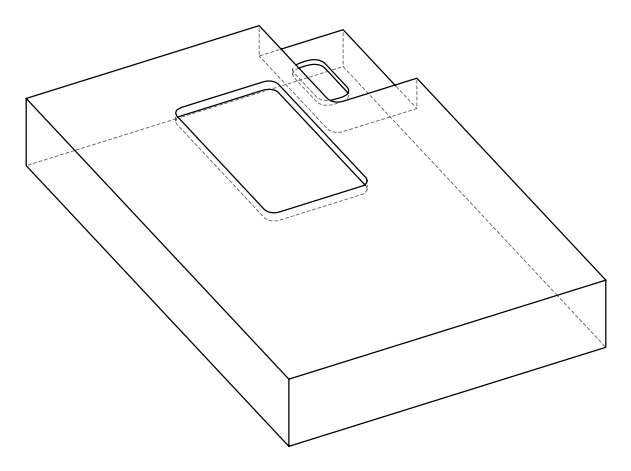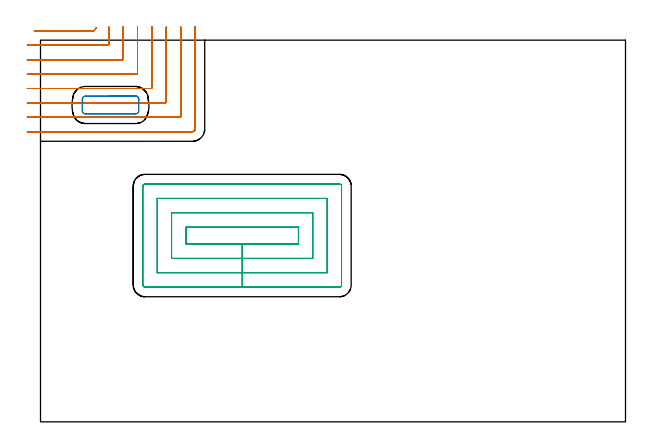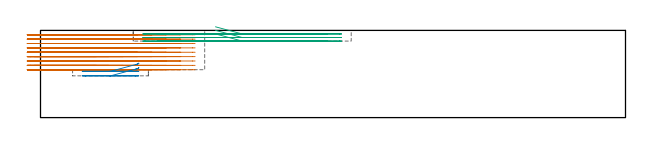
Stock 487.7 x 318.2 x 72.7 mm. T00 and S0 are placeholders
(PLAN: 3 operations, 0 tool changes, 32.3 min)
(1 MILL_CORNER_NOTCH_RECTANGULAR | CORNER_NOTCH_RECTANGULAR | NXT0201_012 | Follow Part, ap 4, ae 75% | 22.5 min | 377848 mm3)
(2 MILL_RECTANGULAR_POCKET | POCKET_RECTANGULAR_STRAIGHT | NXT0201_012 | Follow Part, ap 4, ae 75% | 0.7 min | 9420 mm3)
(3 MILL_RECTANGULAR_POCKET_1 | POCKET_RECTANGULAR_STRAIGHT_1 | NXT0201_012 | Follow Part, ap 4, ae 75% | 9.12 min | 164255 mm3)
(TOOL NXT0201_012 | ENDMILL 16mm [2P460-1600-NA 1630] | D16 FL38 Z6)
(OP 1 MILL_CORNER_NOTCH_RECTANGULAR)
G17 G21 G94 G90
T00 M6
G54
G17 G0 G90 X-5.17 Y325.9 S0 M3
G43 Z82.7 H1
Z69.055
G94 G1 X-2.17 F250.
X44.108 F500.
G3 X44.726 Y326.2 R0.8
G1 X46.601 Y328.542 F250.
G0 Z82.7
X-11. Y313.9
Z69.055
G1 X-8.
X56.106 F500.
G3 X56.9 Y314.694 R0.8
G1 Y326.2
Y329.2 F250.
G0 Z82.7
X-11. Y301.9
Z69.055
G1 X-8.
X68.106 F500.
G3 X68.9 Y302.694 R0.8
G1 Y326.2
Y329.2 F250.
G0 Z82.7
X-11. Y289.9
Z69.055
G1 X-8.
X80.106 F500.
G3 X80.9 Y290.694 R0.8
G1 Y326.2
Y329.2 F250.
G0 Z82.7
X-11. Y277.9
Z69.055
G1 X-8.
X92.105 F500.
G3 X92.9 Y278.695 R0.8
G1 Y326.2
Y329.2 F250.
G0 Z82.7
X-11. Y265.9
Z69.055
G1 X-8.
X104.105 F500.
G3 X104.9 Y266.695 R0.8
G1 Y326.2
Y329.2 F250.
G0 Z82.7
X-11. Y253.9
Z69.055
G1 X-8.
X116.105 F500.
G3 X116.9 Y254.695 R0.8
G1 Y326.2
Y329.2 F250.
G0 Z82.7
X-11. Y241.9
Z69.055
G1 X-8.
X126.7 F500.
G3 X128.9 Y244.1 R2.2
G1 Y326.2
Y329.2 F250.
G0 Z82.7
X-5.17 Y325.9
Z65.411
G1 X-2.17
X44.108 F500.
G3 X44.726 Y326.2 R0.8
G1 X46.601 Y328.542 F250.
G0 Z82.7
X-11. Y313.9
Z65.411
G1 X-8.
X56.106 F500.
G3 X56.9 Y314.694 R0.8
G1 Y326.2
Y329.2 F250.
G0 Z82.7
X-11. Y301.9
Z65.411
G1 X-8.
X68.106 F500.
G3 X68.9 Y302.694 R0.8
G1 Y326.2
Y329.2 F250.
G0 Z82.7
X-11. Y289.9
Z65.411
G1 X-8.
X80.106 F500.
G3 X80.9 Y290.694 R0.8
G1 Y326.2
Y329.2 F250.
G0 Z82.7
X-11. Y277.9
Z65.411
G1 X-8.
X92.105 F500.
G3 X92.9 Y278.695 R0.8
G1 Y326.2
Y329.2 F250.
G0 Z82.7
X-11. Y265.9
Z65.411
G1 X-8.
X104.105 F500.
G3 X104.9 Y266.695 R0.8
G1 Y326.2
Y329.2 F250.
G0 Z82.7
X-11. Y253.9
Z65.411
G1 X-8.
X116.105 F500.
G3 X116.9 Y254.695 R0.8
G1 Y326.2
Y329.2 F250.
G0 Z82.7
X-11. Y241.9
Z65.411
G1 X-8.
X126.7 F500.
G3 X128.9 Y244.1 R2.2
G1 Y326.2
Y329.2 F250.
G0 Z82.7
X-5.17 Y325.9
Z61.767
G1 X-2.17
X44.108 F500.
G3 X44.726 Y326.2 R0.8
G1 X46.601 Y328.542 F250.
G0 Z82.7
X-11. Y313.9
Z61.767
G1 X-8.
X56.106 F500.
G3 X56.9 Y314.694 R0.8
G1 Y326.2
Y329.2 F250.
G0 Z82.7
X-11. Y301.9
Z61.767
G1 X-8.
X68.106 F500.
G3 X68.9 Y302.694 R0.8
G1 Y326.2
Y329.2 F250.
G0 Z82.7
X-11. Y289.9
Z61.767
G1 X-8.
X80.106 F500.
G3 X80.9 Y290.694 R0.8
G1 Y326.2
Y329.2 F250.
G0 Z82.7
X-11. Y277.9
Z61.767
G1 X-8.
X92.105 F500.
G3 X92.9 Y278.695 R0.8
G1 Y326.2
Y329.2 F250.
G0 Z82.7
X-11. Y265.9
Z61.767
G1 X-8.
X104.105 F500.
G3 X104.9 Y266.695 R0.8
G1 Y326.2
Y329.2 F250.
G0 Z82.7
X-11. Y253.9
Z61.767
G1 X-8.
X116.105 F500.
G3 X116.9 Y254.695 R0.8
G1 Y326.2
Y329.2 F250.
G0 Z82.7
X-11. Y241.9
Z61.767
G1 X-8.
X126.7 F500.
G3 X128.9 Y244.1 R2.2
G1 Y326.2
Y329.2 F250.
G0 Z82.7
X-5.17 Y325.9
Z58.122
G1 X-2.17
X44.108 F500.
G3 X44.726 Y326.2 R0.8
G1 X46.601 Y328.542 F250.
G0 Z82.7
X-11. Y313.9
Z58.122
G1 X-8.
X56.106 F500.
G3 X56.9 Y314.694 R0.8
G1 Y326.2
Y329.2 F250.
G0 Z82.7
X-11. Y301.9
Z58.122
G1 X-8.
X68.106 F500.
G3 X68.9 Y302.694 R0.8
G1 Y326.2
Y329.2 F250.
G0 Z82.7
X-11. Y289.9
Z58.122
G1 X-8.
X80.106 F500.
G3 X80.9 Y290.694 R0.8
G1 Y326.2
Y329.2 F250.
G0 Z82.7
X-11. Y277.9
Z58.122
G1 X-8.
X92.105 F500.
G3 X92.9 Y278.695 R0.8
G1 Y326.2
Y329.2 F250.
G0 Z82.7
X-11. Y265.9
Z58.122
G1 X-8.
X104.105 F500.
G3 X104.9 Y266.695 R0.8
G1 Y326.2
Y329.2 F250.
G0 Z82.7
X-11. Y253.9
Z58.122
G1 X-8.
X116.105 F500.
G3 X116.9 Y254.695 R0.8
G1 Y326.2
Y329.2 F250.
G0 Z82.7
X-11. Y241.9
Z58.122
G1 X-8.
X126.7 F500.
G3 X128.9 Y244.1 R2.2
G1 Y326.2
Y329.2 F250.
G0 Z82.7
X-5.17 Y325.9
Z54.478
G1 X-2.17
X44.108 F500.
G3 X44.726 Y326.2 R0.8
G1 X46.601 Y328.542 F250.
G0 Z82.7
X-11. Y313.9
Z54.478
G1 X-8.
X56.106 F500.
G3 X56.9 Y314.694 R0.8
G1 Y326.2
Y329.2 F250.
G0 Z82.7
X-11. Y301.9
Z54.478
G1 X-8.
X68.106 F500.
G3 X68.9 Y302.694 R0.8
G1 Y326.2
Y329.2 F250.
G0 Z82.7
X-11. Y289.9
Z54.478
G1 X-8.
X80.106 F500.
G3 X80.9 Y290.694 R0.8
G1 Y326.2
Y329.2 F250.
G0 Z82.7
X-11. Y277.9
Z54.478
G1 X-8.
X92.105 F500.
G3 X92.9 Y278.695 R0.8
G1 Y326.2
Y329.2 F250.
G0 Z82.7
X-11. Y265.9
Z54.478
G1 X-8.
X104.105 F500.
G3 X104.9 Y266.695 R0.8
G1 Y326.2
Y329.2 F250.
G0 Z82.7
X-11. Y253.9
Z54.478
G1 X-8.
X116.105 F500.
G3 X116.9 Y254.695 R0.8
G1 Y326.2
Y329.2 F250.
G0 Z82.7
X-11. Y241.9
Z54.478
G1 X-8.
X126.7 F500.
G3 X128.9 Y244.1 R2.2
G1 Y326.2
Y329.2 F250.
G0 Z82.7
X-5.17 Y325.9
Z50.833
G1 X-2.17
X44.108 F500.
G3 X44.726 Y326.2 R0.8
G1 X46.601 Y328.542 F250.
G0 Z82.7
X-11. Y313.9
Z50.833
G1 X-8.
X56.106 F500.
G3 X56.9 Y314.694 R0.8
G1 Y326.2
Y329.2 F250.
G0 Z82.7
X-11. Y301.9
Z50.833
G1 X-8.
X68.106 F500.
G3 X68.9 Y302.694 R0.8
G1 Y326.2
Y329.2 F250.
G0 Z82.7
X-11. Y289.9
Z50.833
G1 X-8.
X80.106 F500.
G3 X80.9 Y290.694 R0.8
G1 Y326.2
Y329.2 F250.
G0 Z82.7
X-11. Y277.9
Z50.833
G1 X-8.
X92.105 F500.
G3 X92.9 Y278.695 R0.8
G1 Y326.2
Y329.2 F250.
G0 Z82.7
X-11. Y265.9
Z50.833
G1 X-8.
X104.105 F500.
G3 X104.9 Y266.695 R0.8
G1 Y326.2
Y329.2 F250.
G0 Z82.7
X-11. Y253.9
Z50.833
G1 X-8.
X116.105 F500.
G3 X116.9 Y254.695 R0.8
G1 Y326.2
Y329.2 F250.
G0 Z82.7
X-11. Y241.9
Z50.833
G1 X-8.
X126.7 F500.
G3 X128.9 Y244.1 R2.2
G1 Y326.2
Y329.2 F250.
G0 Z82.7
X-5.17 Y325.9
Z47.189
G1 X-2.17
X44.108 F500.
G3 X44.726 Y326.2 R0.8
G1 X46.601 Y328.542 F250.
G0 Z82.7
X-11. Y313.9
Z47.189
G1 X-8.
X56.106 F500.
G3 X56.9 Y314.694 R0.8
G1 Y326.2
Y329.2 F250.
G0 Z82.7
X-11. Y301.9
Z47.189
G1 X-8.
X68.106 F500.
G3 X68.9 Y302.694 R0.8
G1 Y326.2
Y329.2 F250.
G0 Z82.7
X-11. Y289.9
Z47.189
G1 X-8.
X80.106 F500.
G3 X80.9 Y290.694 R0.8
G1 Y326.2
Y329.2 F250.
G0 Z82.7
X-11. Y277.9
Z47.189
G1 X-8.
X92.105 F500.
G3 X92.9 Y278.695 R0.8
G1 Y326.2
Y329.2 F250.
G0 Z82.7
X-11. Y265.9
Z47.189
G1 X-8.
X104.105 F500.
G3 X104.9 Y266.695 R0.8
G1 Y326.2
Y329.2 F250.
G0 Z82.7
X-11. Y253.9
Z47.189
G1 X-8.
X116.105 F500.
G3 X116.9 Y254.695 R0.8
G1 Y326.2
Y329.2 F250.
G0 Z82.7
X-11. Y241.9
Z47.189
G1 X-8.
X126.7 F500.
G3 X128.9 Y244.1 R2.2
G1 Y326.2
Y329.2 F250.
G0 Z82.7
X-5.17 Y325.9
Z43.544
G1 X-2.17
X44.108 F500.
G3 X44.726 Y326.2 R0.8
G1 X46.601 Y328.542 F250.
G0 Z82.7
X-11. Y313.9
Z43.544
G1 X-8.
X56.106 F500.
G3 X56.9 Y314.694 R0.8
G1 Y326.2
Y329.2 F250.
G0 Z82.7
X-11. Y301.9
Z43.544
G1 X-8.
X68.106 F500.
G3 X68.9 Y302.694 R0.8
G1 Y326.2
Y329.2 F250.
G0 Z82.7
X-11. Y289.9
Z43.544
G1 X-8.
X80.106 F500.
G3 X80.9 Y290.694 R0.8
G1 Y326.2
Y329.2 F250.
G0 Z82.7
X-11. Y277.9
Z43.544
G1 X-8.
X92.105 F500.
G3 X92.9 Y278.695 R0.8
G1 Y326.2
Y329.2 F250.
G0 Z82.7
X-11. Y265.9
Z43.544
G1 X-8.
X104.105 F500.
G3 X104.9 Y266.695 R0.8
G1 Y326.2
Y329.2 F250.
G0 Z82.7
X-11. Y253.9
Z43.544
G1 X-8.
X116.105 F500.
G3 X116.9 Y254.695 R0.8
G1 Y326.2
Y329.2 F250.
G0 Z82.7
X-11. Y241.9
Z43.544
G1 X-8.
X126.7 F500.
G3 X128.9 Y244.1 R2.2
G1 Y326.2
Y329.2 F250.
G0 Z82.7
X-5.17 Y325.9
Z39.9
G1 X-2.17
X44.108 F500.
G3 X44.726 Y326.2 R0.8
G1 X46.601 Y328.542 F250.
G0 Z82.7
X-11. Y313.9
Z39.9
G1 X-8.
X56.106 F500.
G3 X56.9 Y314.694 R0.8
G1 Y326.2
Y329.2 F250.
G0 Z82.7
X-11. Y301.9
Z39.9
G1 X-8.
X68.106 F500.
G3 X68.9 Y302.694 R0.8
G1 Y326.2
Y329.2 F250.
G0 Z82.7
X-11. Y289.9
Z39.9
G1 X-8.
X80.106 F500.
G3 X80.9 Y290.694 R0.8
G1 Y326.2
Y329.2 F250.
G0 Z82.7
X-11. Y277.9
Z39.9
G1 X-8.
X92.105 F500.
G3 X92.9 Y278.695 R0.8
G1 Y326.2
Y329.2 F250.
G0 Z82.7
X-11. Y265.9
Z39.9
G1 X-8.
X104.105 F500.
G3 X104.9 Y266.695 R0.8
G1 Y326.2
Y329.2 F250.
G0 Z82.7
X-11. Y253.9
Z39.9
G1 X-8.
X116.105 F500.
G3 X116.9 Y254.695 R0.8
G1 Y326.2
Y329.2 F250.
G0 Z82.7
X-11. Y241.9
Z39.9
G1 X-8.
X126.7 F500.
G3 X128.9 Y244.1 R2.2
G1 Y326.2
Y329.2 F250.
G0 Z82.7
M5
M2
(OP 2 MILL_RECTANGULAR_POCKET)
G17 G21 G94 G90
T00 M6
G54
G17 G0 G90 X81.9 Y268.654 S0 M3
G43 Z82.7 H1
Z45.38
G94 G1 Y268.9 Z45.314 F250.
Y269.064 Z45.27
X81.839 Y269.495 Z45.153
X81.709 Y269.91 Z45.037
X81.515 Y270.3 Z44.92
X81.26 Y270.653 Z44.804
X80.953 Y270.96 Z44.687
X80.6 Y271.215 Z44.571
X80.21 Y271.409 Z44.454
X79.795 Y271.539 Z44.337
X79.364 Y271.6 Z44.221
X58.35 Z38.59
X37.5 F500.
G3 X34.8 Y268.9 R2.7
G1 Y259.4
G3 X37.5 Y256.7 R2.7
G1 X79.2
G3 X81.9 Y259.4 R2.7
G1 Y268.9
G3 X79.2 Y271.6 R2.7
G1 X58.35
X57.35
G0 X81.9 Y268.654 Z41.59
G1 Y268.9 Z41.524 F250.
Y269.064 Z41.48
X81.839 Y269.495 Z41.363
X81.709 Y269.91 Z41.247
X81.515 Y270.3 Z41.13
X81.26 Y270.653 Z41.014
X80.953 Y270.96 Z40.897
X80.6 Y271.215 Z40.781
X80.21 Y271.409 Z40.664
X79.795 Y271.539 Z40.547
X79.364 Y271.6 Z40.431
X58.35 Z34.8
X37.5 F500.
G3 X34.8 Y268.9 R2.7
G1 Y259.4
G3 X37.5 Y256.7 R2.7
G1 X79.2
G3 X81.9 Y259.4 R2.7
G1 Y268.9
G3 X79.2 Y271.6 R2.7
G1 X58.35
X57.35
G0 Z82.7
M5
M2
(OP 3 MILL_RECTANGULAR_POCKET_1)
G17 G21 G94 G90
T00 M6
G54
G17 G0 G90 X145.882 Y148.3 S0 M3
G43 Z82.7 H1
Z75.7
G94 G1 X168.15 Z69.733 F250.
X215. F500.
Y162.3
X121.3
Y148.3
X168.15
Y136.3
X227.
Y174.3
X109.3
Y136.3
X168.15
Y124.3
X239.
Y186.3
X97.3
Y124.3
X168.15
Y112.3
X249.2
G3 X251. Y114.1 R1.8
G1 Y196.5
G3 X249.2 Y198.3 R1.8
G1 X87.1
G3 X85.3 Y196.5 R1.8
G1 Y114.1
G3 X87.1 Y112.3 R1.8
G1 X168.15
X169.15
G0 X145.882 Y148.3 Z72.733
G1 X168.15 Z66.767 F250.
X215. F500.
Y162.3
X121.3
Y148.3
X168.15
Y136.3
X227.
Y174.3
X109.3
Y136.3
X168.15
Y124.3
X239.
Y186.3
X97.3
Y124.3
X168.15
Y112.3
X249.2
G3 X251. Y114.1 R1.8
G1 Y196.5
G3 X249.2 Y198.3 R1.8
G1 X87.1
G3 X85.3 Y196.5 R1.8
G1 Y114.1
G3 X87.1 Y112.3 R1.8
G1 X168.15
X169.15
G0 X145.882 Y148.3 Z69.767
G1 X168.15 Z63.8 F250.
X215. F500.
Y162.3
X121.3
Y148.3
X168.15
Y136.3
X227.
Y174.3
X109.3
Y136.3
X168.15
Y124.3
X239.
Y186.3
X97.3
Y124.3
X168.15
Y112.3
X249.2
G3 X251. Y114.1 R1.8
G1 Y196.5
G3 X249.2 Y198.3 R1.8
G1 X87.1
G3 X85.3 Y196.5 R1.8
G1 Y114.1
G3 X87.1 Y112.3 R1.8
G1 X168.15
X169.15
G0 Z82.7
M5
M2
